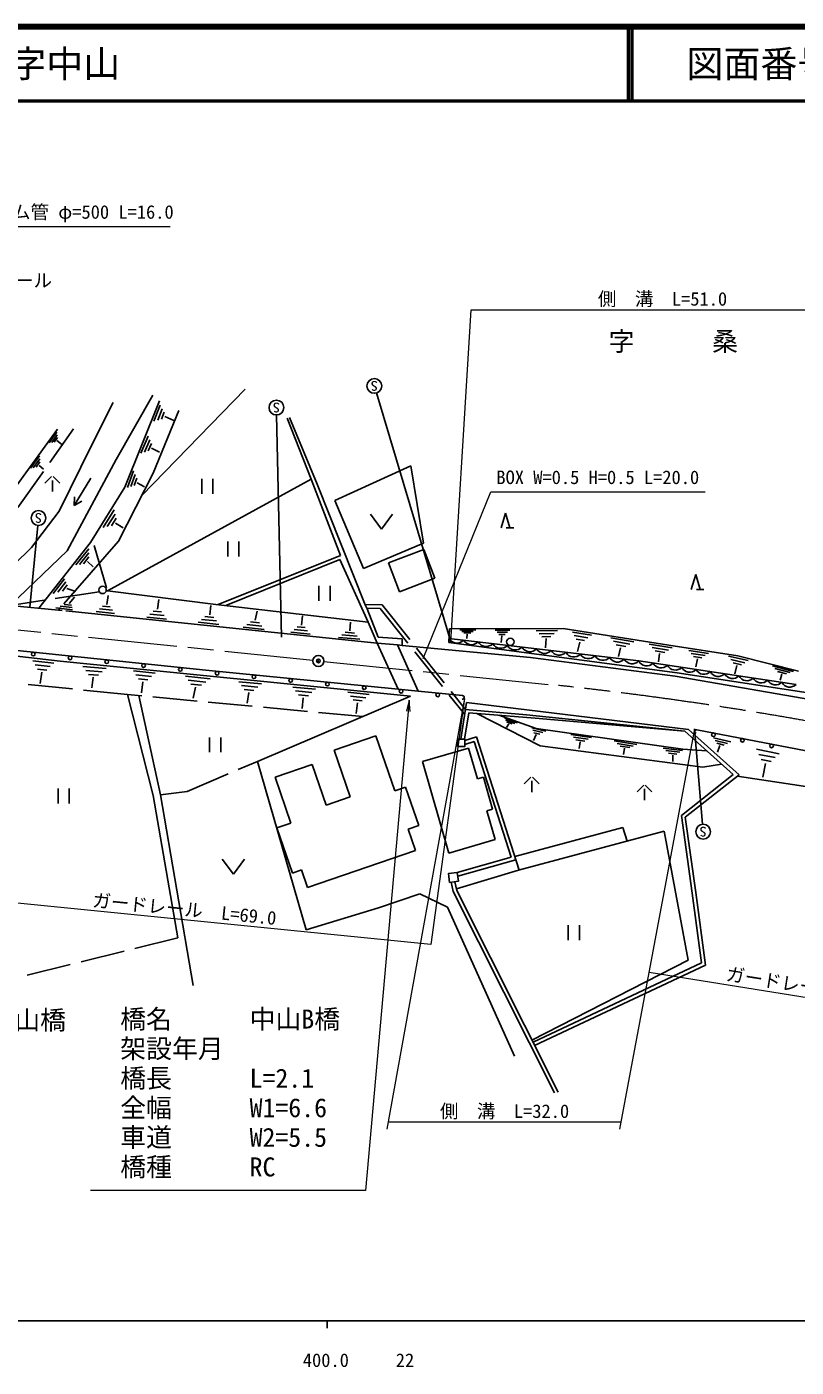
# Model space of a CAD drawing. Units: millimetres, scale not verified. Extents: x 40000 to 680000, y 20000 to 380000.
# Drawn here: x 427394 to 531463, y 198715 to 380000 of the extents above; entities that cross this region are included whole.
import ezdxf
from ezdxf.enums import TextEntityAlignment as Align

# ---------------------------------------------------------------- set-up
doc = ezdxf.new("R2010")
doc.units = ezdxf.units.MM
doc.header["$LTSCALE"] = 1000
doc.header["$PDMODE"] = 32
doc.header["$PDSIZE"] = 500
doc.linetypes.add('CHAIN', pattern=[18.5, 12, -1.5, 3.5, -1.5])
doc.linetypes.add('DASHED', pattern=[7.5, 6, -1.5])
for name, color, linetype, lineweight in [('M-BGD', 7, 'Continuous', 25), ('M-BGD-EXST', 7, 'Continuous', 25), ('M-BMK', 2, 'CHAIN', 13), ('M-BMK-SRVR', 3, 'Continuous', 25), ('M-STR-HTXT', 7, 'Continuous', 13), ('M-STR-STR1', 1, 'Continuous', 25), ('M-TTL', 2, 'Continuous', 140), ('M-TTL-BAND', 7, 'Continuous', 25), ('M-TTL-LINE', 7, 'Continuous', 50), ('M-TTL-TXT', 7, 'Continuous', 13)]:
    doc.layers.add(name, color=color, linetype=linetype, lineweight=lineweight)
doc.layers.add('M-BMK-HTXT', color=7, linetype='Continuous')
doc.layers.add('M-OTRS', color=6, linetype='Continuous')
doc.styles.add('ＭＳ ゴシック', font='')
doc.styles.get('ＭＳ ゴシック').set_extended_font_data('MS Gothic')

# ---------------------------------------------------------------- blocks, each defined once
blk = doc.blocks.new('open_arrow')
at = {"color": 0, "linetype": 'Continuous', "lineweight": -2}
blk.add_lwpolyline([(7.5, 1.25), (0, 0), (7.5, -1.25)], dxfattribs=at)

msp = doc.modelspace()

# ---------------------------------------------------------------- linework, layer by layer
at = {"layer": 'M-BGD'}
for p, q in [((444455, 330187), (439492, 321493)), ((456918, 331004), (442947, 316591)), ((436171, 323470), (439082, 329179)), ((445334, 329394), (440650, 317740)), ((444585, 326685), (445420, 328820)), ((445103, 326815), (445700, 328341)), ((444497, 319636), (447955, 328112)), ((445621, 326946), (445979, 327861)), ((446065, 327287), (447261, 326763)), ((465871, 318810), (462608, 327071)), ((462905, 327170), (466672, 318124)), ((431524, 325597), (420761, 310747)), ((430408, 323752), (431440, 325184)), ((430761, 323796), (431497, 324819)), ((442822, 322343), (443808, 324645)), ((431113, 323840), (431555, 324454)), ((431471, 324040), (432086, 323558)), ((431768, 314478), (436171, 323470)), ((443323, 322490), (444028, 324135)), ((443825, 322638), (444247, 323624)), ((444276, 323010), (445358, 322465)), ((427895, 320287), (429132, 321985)), ((428272, 320363), (429155, 321575)), ((428648, 320438), (429178, 321165)), ((439492, 321493), (432851, 309142)), ((429047, 320690), (429647, 320188)), ((439813, 310435), (444497, 319636)), ((441000, 317703), (441835, 319929)), ((441453, 317842), (442049, 319432)), ((469062, 315940), (479333, 320623)), ((481036, 310179), (479333, 320623)), ((440650, 317740), (436021, 310268)), ((465871, 318810), (438292, 303735)), ((441906, 317981), (442263, 318935)), ((442307, 318339), (443307, 317802)), ((469837, 308475), (465871, 318810)), ((466672, 318124), (473140, 301842)), ((472952, 306756), (469062, 315940)), ((428037, 309590), (431768, 314478)), ((437715, 312285), (439208, 314663)), ((438273, 312403), (439339, 314101)), ((438830, 312520), (439470, 313540)), ((439380, 312882), (440412, 312215)), ((436021, 310268), (429042, 301375)), ((432410, 301967), (439813, 310435)), ((481036, 310179), (472952, 306756)), ((420474, 302196), (428037, 309590)), ((432851, 309142), (425152, 301748)), ((434029, 307215), (435775, 309416)), ((434541, 307294), (435788, 308866)), ((435054, 307372), (435802, 308316)), ((453267, 301846), (469837, 308475)), ((481114, 309318), (476320, 307490)), ((482599, 305420), (481114, 309318)), ((435603, 307687), (436392, 306979)), ((469752, 307976), (454308, 301726)), ((473547, 299492), (469752, 307976)), ((476320, 307490), (477805, 303593)), ((430968, 303370), (432486, 305343)), ((431592, 303522), (432676, 304931)), ((482599, 305420), (477805, 303593)), ((432215, 303674), (432865, 304519)), ((432811, 304010), (434031, 303619)), ((433118, 302022), (433867, 302868)), ((438205, 301859), (438408, 303079)), ((438292, 303735), (452951, 301883)), ((431672, 301123), (425152, 301748)), ((433592, 301144), (431315, 301397)), ((431672, 301123), (431959, 301451)), ((432155, 301073), (431672, 301123)), ((433516, 301462), (431890, 301643)), ((433440, 301780), (432464, 301888)), ((474801, 296636), (432674, 301019)), ((438968, 301091), (437216, 301272)), ((438686, 301534), (437634, 301643)), ((445624, 300860), (444486, 300979)), ((445090, 301218), (445244, 302560)), ((452128, 300459), (452290, 301736)), ((452951, 301883), (473547, 299492)), ((458298, 299745), (458534, 300981)), ((473140, 301842), (473413, 301296)), ((473413, 301296), (474925, 297455)), ((439251, 300649), (436797, 300902)), ((446280, 299886), (443624, 300164)), ((445952, 300373), (444055, 300572)), ((453374, 299185), (450592, 299463)), ((453031, 299650), (451043, 299849)), ((452688, 300116), (451495, 300235)), ((459188, 298950), (457146, 299167)), ((458859, 299406), (457633, 299536)), ((464541, 299086), (464688, 300330)), ((471101, 298318), (471198, 299472)), ((474801, 296636), (473547, 299492)), ((459518, 298495), (456659, 298798)), ((465701, 297841), (463121, 298119)), ((465382, 298295), (463539, 298494)), ((465062, 298750), (463956, 298869)), ((472456, 297165), (469572, 297418)), ((472076, 297586), (470016, 297767)), ((471697, 298007), (470461, 298115)), ((474925, 297455), (478147, 297207)), ((484575, 298561), (484462, 296750)), ((499938, 298628), (484575, 298561)), ((485945, 298445), (488120, 298394)), ((486234, 298231), (487788, 298195)), ((486523, 298018), (487455, 297996)), ((486975, 297870), (486910, 297252)), ((490740, 298398), (492714, 298398)), ((490995, 298105), (492405, 298105)), ((491250, 297812), (492096, 297812)), ((491655, 297617), (491573, 296739)), ((496309, 298325), (499168, 298351)), ((496683, 297920), (498724, 297938)), ((497056, 297514), (498281, 297525)), ((499938, 298628), (514253, 296365)), ((501188, 298145), (503769, 297715)), ((501448, 297658), (503292, 297351)), ((506407, 297375), (509518, 296818)), ((419631, 295610), (431888, 294182)), ((478184, 296339), (477523, 296397)), ((478147, 297207), (478184, 296339)), ((495508, 294703), (478184, 296339)), ((515359, 292612), (484462, 296750)), ((484494, 297273), (510167, 294229)), ((497645, 297247), (497539, 296019)), ((501709, 297171), (502815, 296986)), ((502189, 296795), (501864, 295518)), ((506756, 296894), (508979, 296497)), ((507106, 296414), (508440, 296175)), ((507710, 296027), (507425, 294823)), ((511596, 296500), (514683, 296020)), ((511983, 296049), (514188, 295706)), ((512370, 295599), (513692, 295393)), ((514253, 296365), (523557, 294913)), ((516952, 295637), (519608, 295257)), ((428189, 294270), (431048, 293941)), ((428524, 293705), (430566, 293471)), ((431888, 294182), (479286, 289468)), ((515099, 292175), (495508, 294703)), ((510167, 294229), (531463, 291059)), ((512995, 295241), (512832, 294094)), ((517264, 295227), (519161, 294956)), ((517576, 294818), (518714, 294655)), ((518100, 294500), (517896, 293435)), ((522326, 294863), (524982, 294281)), ((522621, 294414), (524519, 293999)), ((522917, 293965), (524055, 293716)), ((523557, 294913), (531773, 292868)), ((428859, 293141), (430085, 293000)), ((429423, 292725), (429204, 291172)), ((434976, 293471), (438113, 293193)), ((435359, 292947), (437600, 292748)), ((435742, 292422), (437087, 292302)), ((436371, 292039), (436176, 290583)), ((441803, 292879), (444762, 292575)), ((442158, 292337), (444272, 292120)), ((448864, 292156), (452204, 291827)), ((533314, 289000), (515099, 292175)), ((515359, 292612), (533091, 289935)), ((523430, 293597), (523178, 292499)), ((528238, 293584), (531097, 292825)), ((528584, 293199), (530626, 292657)), ((528930, 292814), (530156, 292489)), ((529501, 292467), (529314, 291638)), ((442513, 291795), (443781, 291665)), ((443102, 291397), (442899, 289901)), ((449227, 291618), (451613, 291384)), ((449591, 291081), (451022, 290940)), ((450230, 290683), (449889, 289212)), ((456072, 291428), (459133, 291149)), ((456436, 290897), (458623, 290699)), ((456801, 290367), (458112, 290248)), ((463362, 290701), (466448, 290398)), ((463759, 290170), (465964, 289953)), ((486328, 289563), (480349, 290151)), ((441025, 289681), (444483, 276037)), ((442561, 289538), (445484, 276130)), ((457408, 289980), (457188, 288509)), ((479286, 289468), (458585, 280637)), ((464157, 289639), (465479, 289509)), ((464789, 289249), (464659, 287785)), ((470799, 290015), (473708, 289686)), ((471163, 289488), (473241, 289253)), ((471527, 288961), (472774, 288820)), ((472116, 288571), (471962, 287132)), ((486880, 288622), (486096, 283672)), ((486880, 288622), (516888, 284967)), ((487162, 287205), (486602, 283672)), ((494991, 286945), (486728, 287662)), ((487162, 287205), (496167, 286503)), ((496835, 282765), (488265, 287119)), ((496313, 285116), (491237, 286887)), ((492004, 286528), (493749, 285870)), ((516403, 284731), (494991, 286945)), ((496167, 286503), (516403, 284731)), ((492147, 286260), (493394, 285791)), ((492594, 285736), (492277, 285216)), ((492291, 285993), (493039, 285711)), ((495704, 285180), (497576, 284750)), ((495847, 284855), (497184, 284548)), ((496313, 285116), (516126, 282317)), ((522953, 278856), (516403, 284731)), ((523730, 278831), (516888, 284967)), ((474615, 284092), (468956, 282145)), ((477177, 276647), (474615, 284092)), ((486655, 283466), (488207, 283959)), ((486655, 282941), (487883, 283332)), ((487883, 283332), (492908, 267694)), ((488207, 283959), (493998, 265937)), ((496308, 284264), (495934, 283475)), ((495990, 284531), (496792, 284347)), ((500977, 284265), (503785, 283886)), ((501327, 283916), (503332, 283645)), ((501676, 283566), (502880, 283404)), ((502244, 283288), (502089, 282402)), ((506853, 283420), (509914, 282939)), ((507244, 283067), (509431, 282723)), ((520288, 283823), (522615, 283292)), ((520507, 283457), (522169, 283078)), ((520725, 283091), (521723, 282864)), ((468956, 282145), (471122, 275851)), ((480899, 280631), (487148, 282444)), ((487148, 282444), (488360, 278269)), ((518850, 279855), (496835, 282765)), ((507635, 282713), (508947, 282507)), ((508261, 282421), (508122, 281567)), ((513470, 282440), (516076, 282137)), ((513840, 282104), (515701, 281887)), ((514209, 281768), (515326, 281638)), ((514766, 281508), (514758, 280630)), ((516126, 282317), (519352, 282085)), ((521148, 282784), (520807, 281914)), ((526114, 282291), (529175, 281684)), ((526429, 281592), (528615, 281158)), ((458585, 280637), (465182, 257861)), ((465982, 280226), (460969, 278501)), ((465982, 280226), (467873, 274733)), ((484490, 268255), (480899, 280631)), ((518850, 279855), (521356, 280288)), ((526744, 280892), (528056, 280632)), ((527319, 280354), (526953, 278516)), ((460969, 278501), (463099, 272310)), ((489146, 278497), (488360, 278269)), ((489146, 278497), (490393, 274199)), ((522953, 278856), (515931, 273324)), ((523730, 278831), (516466, 273109)), ((444483, 276037), (447829, 256796)), ((445484, 276130), (449914, 250331)), ((471122, 275851), (467873, 274733)), ((478639, 277150), (477177, 276647)), ((478639, 277150), (480418, 271981)), ((490393, 274199), (489607, 273971)), ((490740, 270069), (489607, 273971)), ((463099, 272310), (461224, 271665)), ((480418, 271981), (478956, 271478)), ((515931, 273324), (517414, 262843)), ((516466, 273109), (517909, 262910)), ((461224, 271665), (463331, 265542)), ((478956, 271478), (479949, 268592)), ((493403, 267789), (507995, 271718)), ((493917, 265915), (513614, 271218)), ((508590, 269865), (507995, 271718)), ((513614, 271218), (516831, 253762)), ((479949, 268592), (465381, 263579)), ((484490, 268255), (490740, 270069)), ((492908, 267694), (485620, 265621)), ((493542, 267355), (485685, 265120)), ((463331, 265542), (464560, 265964)), ((465381, 263579), (464560, 265964)), ((493917, 265915), (485499, 263430)), ((484786, 264304), (485070, 263064)), ((485070, 263064), (498767, 235808)), ((485284, 264368), (485557, 263176)), ((485557, 263176), (499254, 235920)), ((517909, 262910), (519203, 253109)), ((474966, 260863), (480538, 262737)), ((480538, 262737), (484286, 260913)), ((517414, 262843), (518659, 253406)), ((465182, 257861), (474966, 260863)), ((484286, 260913), (493343, 240786)), ((516831, 253762), (495718, 242957)), ((518659, 253406), (495863, 242669)), ((519203, 253109), (496087, 242222))]:
    msp.add_line(p, q, dxfattribs=at)
at = {"layer": 'M-BGD', "linetype": 'DASHED'}
for p, q in [((421822, 308856), (433713, 325622)), ((436484, 309869), (438292, 303735)), ((437166, 303565), (425152, 301748)), ((438292, 303735), (438183, 303719)), ((475448, 301835), (473124, 301882)), ((475202, 301339), (473382, 301376)), ((475202, 301339), (486622, 286990)), ((475448, 301835), (486728, 287662)), ((441025, 289681), (420354, 291783)), ((472834, 286715), (441025, 289681)), ((449096, 276591), (458585, 280637)), ((445484, 276130), (449096, 276591)), ((447829, 256796), (426817, 251560))]:
    msp.add_line(p, q, dxfattribs=at)
at = {"layer": 'M-BGD'}
for points in [[(420007, 296279), (451628, 292977), (477614, 290420)], [(518030, 284935), (536116, 281464), (564875, 274970)], [(523478, 278633), (553104, 274183), (564047, 271917)]]:
    msp.add_lwpolyline(points, dxfattribs=at)
for points in [[(485655, 282672), (486655, 282672), (486655, 283672), (485655, 283672)], [(484583, 264278), (485773, 264431), (485620, 265621), (484430, 265468)]]:
    msp.add_lwpolyline(points, close=True, dxfattribs=at)
for centre in [(428267, 295165), (433240, 294646), (438213, 294126), (443185, 293607), (448158, 293088), (453132, 292578), (458108, 292088), (463084, 291598), (468060, 291109), (473036, 290619), (478012, 290130), (482988, 289640), (520269, 284251), (524197, 283497), (528125, 282743)]:
    msp.add_circle(centre, 250, dxfattribs=at)
for centre, radius, start, end in [((485569, 297890), 1239, 209.84601, 316.62877), ((487544, 297655), 1239, 209.84601, 316.62877), ((489518, 297421), 1239, 209.84601, 316.62877), ((491493, 297187), 1239, 209.84601, 316.62877), ((493468, 296953), 1239, 209.84601, 316.62877), ((495443, 296719), 1239, 209.84601, 316.62877), ((497418, 296485), 1239, 209.84601, 316.62877), ((499392, 296250), 1239, 209.84601, 316.62877), ((501367, 296016), 1239, 209.84601, 316.62877), ((503342, 295782), 1239, 209.84601, 316.62877), ((505317, 295548), 1239, 209.84601, 316.62877), ((507292, 295314), 1239, 209.84601, 316.62877), ((509267, 295080), 1239, 209.84601, 316.62877), ((511239, 294785), 1208, 207.40867, 315.65907), ((513175, 294497), 1208, 207.40867, 315.65907), ((515111, 294209), 1208, 207.40867, 315.65907), ((517047, 293920), 1208, 207.40867, 315.65907), ((518983, 293632), 1208, 207.40867, 315.65907), ((520919, 293344), 1208, 207.40867, 315.65907), ((522855, 293056), 1208, 207.40867, 315.65907), ((524791, 292768), 1208, 207.40867, 315.65907), ((526727, 292480), 1208, 207.40867, 315.65907), ((528663, 292191), 1208, 207.40867, 315.65907), ((530599, 291903), 1208, 207.40867, 315.65907), ((486303, 289314), 250, 264.38092, 84.38092), ((517983, 284690), 250, 79.13421, 259.13421)]:
    msp.add_arc(centre, radius, start, end, dxfattribs=at)
at = {"layer": 'M-BGD-EXST'}
for p, q in [((474693, 330474), (484765, 296826)), ((461183, 327506), (461846, 297464)), ((429852, 318260), (430752, 319160)), ((430952, 319160), (431852, 318260)), ((430852, 318660), (430852, 317160)), ((436041, 318971), (433817, 315265)), ((451047, 318852), (451047, 316852)), ((452547, 316852), (452547, 318852)), ((433817, 315265), (433837, 316419)), ((433817, 315265), (434827, 315825)), ((473861, 314078), (475361, 312078)), ((475361, 312078), (476861, 314078)), ((491548, 312232), (492148, 314232)), ((492148, 314232), (492748, 312232)), ((428877, 312571), (427800, 301494)), ((492248, 312232), (493248, 312232)), ((454589, 310382), (454589, 308382)), ((456089, 308382), (456089, 310382)), ((517267, 303915), (517867, 305915)), ((517867, 305915), (518467, 303915)), ((466910, 304375), (466910, 302375)), ((468410, 302375), (468410, 304375)), ((517967, 303915), (518967, 303915)), ((518797, 272136), (517711, 285070)), ((452125, 283892), (452125, 281892)), ((453625, 281892), (453625, 283892)), ((494690, 277602), (495590, 278502)), ((495690, 278002), (495690, 276502)), ((495790, 278502), (496690, 277602)), ((509937, 276524), (510837, 277424)), ((511037, 277424), (511937, 276524)), ((431642, 276961), (431642, 274961)), ((433142, 274961), (433142, 276961)), ((510937, 276924), (510937, 275424)), ((453839, 267413), (455339, 265413)), ((455339, 265413), (456839, 267413)), ((500638, 258480), (500638, 256480)), ((502138, 256480), (502138, 258480))]:
    msp.add_line(p, q, dxfattribs=at)
for centre, radius in [((474406, 331432), 1000), ((461161, 328505), 1000), ((428973, 313566), 1000), ((437646, 303834), 500), ((492798, 296813), 500), ((518881, 271139), 1000)]:
    msp.add_circle(centre, radius, dxfattribs=at)
at = {"layer": 'M-BMK'}
for p, q in [((466095, 294310), (368010, 304313)), ((467587, 294158), (499316, 290922))]:
    msp.add_line(p, q, dxfattribs=at)
msp.add_arc((445969, -201191), 494996, 79.29639, 83.81315, dxfattribs=at)
at = {"layer": 'M-BMK-SRVR'}
msp.add_circle((466841, 294234), 750, dxfattribs=at)
at = {"layer": 'M-OTRS'}
msp.add_point((466841, 294234), dxfattribs=at)
at = {"layer": 'M-STR-HTXT'}
for p, q in [((417774, 352992), (446774, 352992)), ((484765, 296826), (487505, 341737)), ((487505, 341737), (539258, 341737)), ((481008, 294565), (490158, 317107)), ((490158, 317107), (519158, 317107)), ((486614, 289162), (476084, 230894)), ((486614, 289162), (482043, 255873)), ((517711, 285070), (507584, 230895)), ((482043, 255873), (415093, 262559)), ((511557, 252147), (556719, 244925)), ((476262, 231878), (507768, 231878))]:
    msp.add_line(p, q, dxfattribs=at)
msp.add_lwpolyline([(479123, 288925), (473185, 222597), (436000, 222597)], dxfattribs=at)
at = {"layer": 'M-STR-STR1'}
for p, q in [((474801, 296636), (477614, 290420)), ((477523, 296397), (474801, 296636)), ((477521, 296401), (480349, 290151)), ((480349, 290151), (477614, 290420))]:
    msp.add_line(p, q, dxfattribs=at)
at = {"layer": 'M-TTL'}
msp.add_line((680000, 380000), (40000, 380000), dxfattribs=at)
at = {"layer": 'M-TTL-BAND'}
for p, q in [((40000, 205000), (579000, 205000)), ((468000, 205000), (468000, 204000))]:
    msp.add_line(p, q, dxfattribs=at)
at = {"layer": 'M-TTL-LINE'}
for p, q in [((508747, 380000), (508747, 370000)), ((509247, 380000), (509247, 370000)), ((40000, 370000), (680000, 370000))]:
    msp.add_line(p, q, dxfattribs=at)

# ---------------------------------------------------------------- block references
at = {"layer": 'M-STR-HTXT', "xscale": 200, "yscale": 200, "rotation": 264.9}
msp.add_blockref('open_arrow', (479123, 288925), dxfattribs=at)

# ---------------------------------------------------------------- texts
at = {"layer": 'M-BGD-EXST', "style": 'ＭＳ ゴシック', "width": 1.1}
for p in [(474406, 331432), (461161, 328505), (428973, 313566), (518881, 271139)]:
    msp.add_text('S', height=1320, rotation=180, dxfattribs=at).set_placement(p, align=Align.MIDDLE_CENTER)
at = {"layer": 'M-BMK-HTXT', "style": 'ＭＳ ゴシック'}
msp.add_text('字\u3000\u3000\u3000桑\u3000\u3000\u3000原', height=2566, dxfattribs=at).set_placement((521843, 335393), align=Align.BOTTOM_CENTER)
at = {"layer": 'M-STR-HTXT', "style": 'ＭＳ ゴシック'}
for s, p in [('ヒューム管 φ=500 L=16.0', (417899, 353492)), ('BOX W=0.5 H=0.5 L=20.0', (490908, 317607))]:
    msp.add_text(s, height=1833, dxfattribs=at).set_placement(p, align=Align.BOTTOM_LEFT)
for s, p in [('ガードレール', (423312, 344238)), ('側\u3000溝\u3000L=51.0', (513382, 341737)), ('側\u3000溝\u3000L=32.0', (492015, 231878))]:
    msp.add_text(s, height=1833, dxfattribs=at).set_placement(p, align=Align.BOTTOM_CENTER)
for s, rotation, p in [('ガードレール\u3000L=69.0', 354.297, (448568, 259216)), ('ガードレール\u3000L=48.0', 350.914, (534138, 248536))]:
    msp.add_text(s, height=1833, rotation=rotation, dxfattribs=at).set_placement(p, align=Align.BOTTOM_CENTER)
for s, p in [('橋名\u3000\u3000\u3000第二中山橋', (397696, 246947)), ('橋名\u3000\u3000\u3000中山B橋', (440028, 247087)), ('架設年月\u3000', (440028, 243087)), ('橋長\u3000\u3000\u3000L=2.1', (440028, 239087)), ('全幅\u3000\u3000\u3000W1=6.6', (440028, 235087)), ('車道\u3000\u3000\u3000W2=5.5', (440028, 231087)), ('橋種\u3000\u3000\u3000RC', (440028, 227087))]:
    msp.add_text(s, height=2566, dxfattribs=at).set_placement(p, align=Align.TOP_LEFT)
at = {"layer": 'M-TTL-BAND', "style": 'ＭＳ ゴシック'}
for s, p in [('400.0', (467844, 198195)), ('22', (478550, 198194))]:
    msp.add_text(s, height=1833, dxfattribs=at).set_placement(p, align=Align.BOTTOM_CENTER)
at = {"layer": 'M-TTL-TXT', "style": 'ＭＳ ゴシック'}
msp.add_text('防府市大字中山', height=3666, dxfattribs=at).set_placement((405024, 375000), align=Align.MIDDLE_LEFT)
msp.add_text('図面番号', height=3666, dxfattribs=at).set_placement((526622, 375000), align=Align.MIDDLE_CENTER)

doc.saveas('drawing.dxf')
